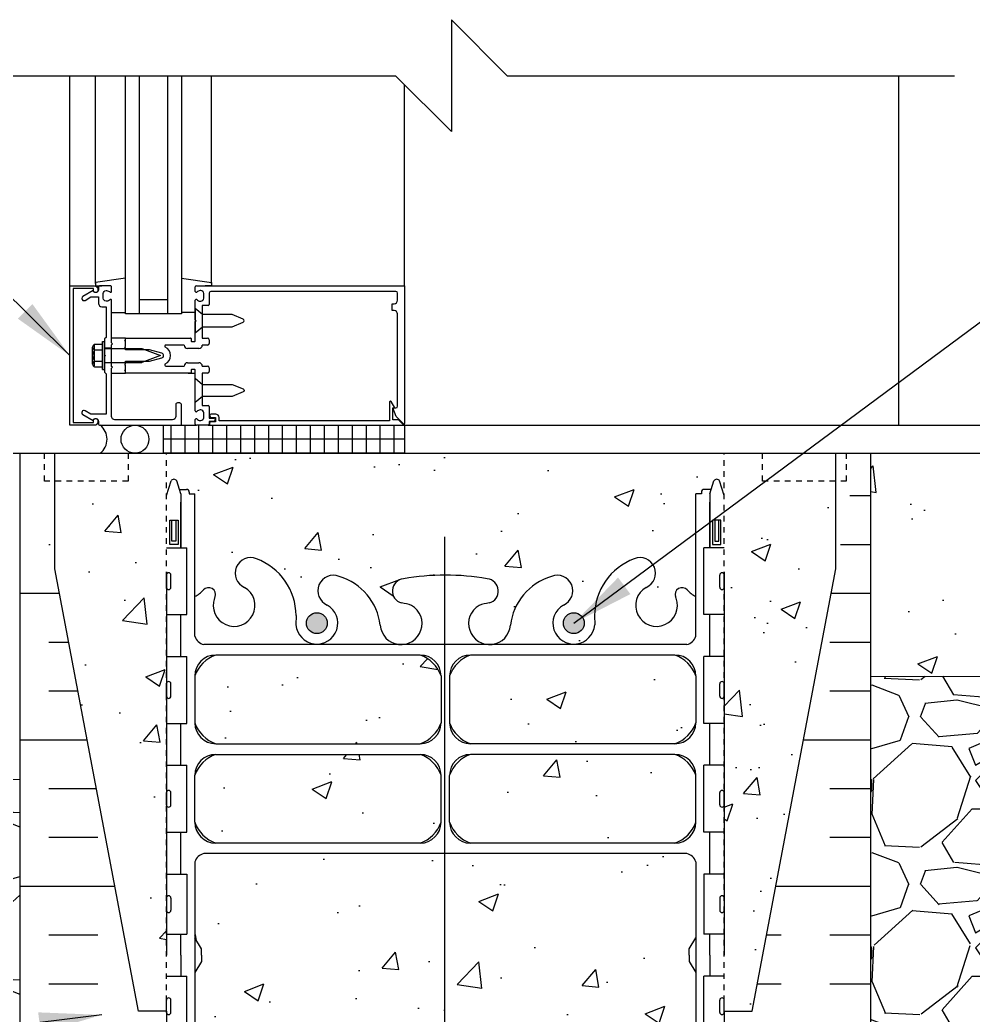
# Model space of a CAD drawing. Header units: inches. Extents: x 173.2 to 225.9, y 94 to 174.2.
# Drawn here: x 192.39 to 209.48, y 126.07 to 143.91 of the extents above; entities that cross this region are included whole.
import ezdxf

# ---------------------------------------------------------------- set-up
doc = ezdxf.new("R2010")
doc.units = ezdxf.units.IN
doc.header["$LTSCALE"] = 0.5
doc.header["$MEASUREMENT"] = 0
doc.linetypes.add('DASHED2', pattern=[0.375, 0.25, -0.125])
doc.linetypes.add('HIDDEN2', pattern=[0.1875, 0.125, -0.0625])
for name, color, linetype in [('HATCH', 12, 'Continuous'), ('line25', 2, 'Continuous'), ('LINE3', 3, 'Continuous'), ('LINE50', 5, 'Continuous'), ('LINE9', 9, 'Continuous'), ('TEXT', 4, 'Continuous'), ('Web_Edge', 9, 'Continuous')]:
    doc.layers.add(name, color=color, linetype=linetype)
doc.styles.add('DIM', font='romans.shx', dxfattribs={"width": 0.7})
doc.dimstyles.new('ext_12', dxfattribs={"dimscale": 12, "dimtxt": 0.09375, "dimasz": 0.09375, "dimexe": 0.09375, "dimexo": 0.0625, "dimgap": 0.0625, "dimtad": 1, "dimdec": 1, "dimzin": 2, "dimdsep": 46, "dimlunit": 4, "dimtxsty": 'DIM', "dimcen": 0.09, "dimdle": 0.09375, "dimclrt": 4, "dimadec": 0, "dimazin": 0, "dimtfac": 1, "dimtdec": 1, "dimtmove": 2, "dimatfit": 3, "dimfxl": 1, "dimfrac": 2, "dimtolj": 1, "dimtzin": 0, "dimarcsym": 0})
pattern_1 = [(50, (14.3913, -9.0328), (3.5863, -0.31376), [0.375, -4.125]), (355, (14.3913, -9.0328), (-0.693757, 3.76096), [0.3, -3.3]), (100.4514, (14.69, -9.059), (2.892547, 3.4472), [0.3187, -3.50571]), (46.1842, (14.3913, -8.0328), (5.336205, -0.827595), [0.5625, -6.1875]), (96.6356, (14.836, -8.1017), (4.67331, 4.87059), [0.47805, -5.25856]), (351.1842, (14.3913, -8.033), (4.67331, 4.87059), [0.45, -4.95]), (21, (14.8913, -8.2828), (2.984535, -2.013094), [0.375, -4.125]), (326, (14.8913, -8.2828), (1.216577, 3.62575), [0.3, -3.3]), (71.4514, (15.14, -8.4505), (4.201113, 1.612652), [0.3187, -3.50571]), (37.5, (14.3913, -9.0328), (0.060799, 1.664469), [0, -3.26, 0, -3.35, 0, -3.3125]), (7.5, (14.3913, -9.0328), (1.315348, 1.972059), [0, -1.91, 0, -3.185, 0, -1.2625]), (327.5, (13.2763, -9.0328), (2.669112, -0.1127744), [0, -1.25, 0, -3.9, 0, -5.175]), (317.5, (12.7763, -9.0328), (2.91593, 0.500525), [0, -1.625, 0, -2.59, 0, -3.675])]
pattern_2 = [(0, (-2734.8413, -333.6176), (0, 2.625), []), (0, (-2734.8413, -332.7426), (0, 2.625), [0.875, -0.875]), (0, (-2734.8413, -331.8676), (0, 2.625), [0.875, -0.875])]

msp = doc.modelspace()

# ---------------------------------------------------------------- hatches: boundary and pattern name
at = {"layer": 'HATCH'}
h = msp.add_hatch(dxfattribs=at)
h.set_pattern_fill('NET', color=256, scale=2, style=0)
h.set_pattern_definition([(0, (179.59955, 24.90167), (0, 0.25), []), (90, (179.59955, 24.90167), (-0.25, 2e-17), [])])
h.paths.add_polyline_path([(195.7639485, 136.645074), (195.5539485, 136.645074), (195.2839485, 136.645074), (194.9553282, 136.645074), (194.9553282, 136.145074), (199.2839485, 136.145074), (199.2839485, 136.645074)])
h = msp.add_hatch(dxfattribs=at)
h.set_pattern_fill('INSUL', color=256, scale=7, style=0)
h.set_pattern_definition(pattern_2)
edge = h.paths.add_edge_path()
edge.add_line((195.0156476, 126.145074), (194.5156476, 126.145074))
edge.add_line((194.5156476, 126.145074), (192.7656476, 135.395074))
edge.add_line((192.7656476, 135.395074), (192.7656476, 136.145074))
edge.add_line((192.7656476, 136.145074), (192.3906476, 136.145074))
edge.add_line((192.3906476, 136.145074), (192.3906476, 118.145074))
edge.add_line((192.3906476, 118.145074), (192.8281476, 118.145074))
edge.add_line((192.8281476, 118.145074), (192.8281476, 118.645074))
edge.add_line((192.8281476, 118.645074), (194.3281476, 118.645074))
edge.add_line((194.3281476, 118.645074), (194.3281476, 118.145074))
edge.add_line((194.3281476, 118.145074), (194.7656476, 118.145074))
edge.add_line((195.0156476, 126.145074), (195.0156476, 118.145074))
h = msp.add_hatch(dxfattribs=at)
h.set_pattern_fill('AR-CONC', color=256, scale=0.5)
h.paths.add_polyline_path([(193.0156476, 134.0736454), (193.0156476, 135.645074), (194.3281512, 135.645074), (194.3281512, 136.145074), (195.0156512, 136.145074), (195.0156512, 126.145074), (194.5156476, 126.145074)])
h = msp.add_hatch(dxfattribs=at)
h.set_pattern_fill('AR-CONC', color=256, scale=0.5)
h.paths.add_polyline_path([(204.5056512, 135.4163408), (204.6056512, 135.4163408), (204.6056512, 135.4463408, -0.4142135624), (204.6556512, 135.4963408), (204.7817382, 135.4963408), (204.8306512, 135.6463408, -0.6), (204.9306512, 135.6463408), (205.0156476, 135.3856853), (205.0156476, 136.145074), (195.0156512, 136.145074), (195.0156512, 135.3856964), (195.100644, 135.6463408, -0.6), (195.200644, 135.6463408), (195.249557, 135.4963408), (195.375644, 135.4963408, -0.4142135624), (195.425644, 135.4463408), (195.425644, 135.4163408), (195.525644, 135.4163408), (195.5256471, 133.5790855, 0.1089334971), (195.6783157, 133.692271, -0.8344002601), (195.8898199, 133.5667266), (195.8781097, 133.5453807, 2.155403934), (196.4167576, 133.7397985, -1), (196.6303469, 134.2509007, -0.3112229933), (197.3393213, 133.2349065), (197.3388114, 133.0699187, 1.6613820595), (197.8998945, 133.4226591, -1), (198.1134838, 133.9337613, -0.3009499256), (198.8497241, 133.0614639, 1.6613820595), (199.4108072, 133.4142043, 0.0556171619), (199.231509, 133.4597749, -0.8432432356), (199.2658254, 133.8920962, -0.0499324055), (200.0156476, 133.9565165, -0.0499324055), (200.7654697, 133.8920962, -0.8432432356), (200.7997862, 133.4597749, 0.0556171619), (200.620488, 133.4142043, 1.6613820595), (201.1815711, 133.0614639, -0.3009499256), (201.9178114, 133.9337613, -1), (202.1314007, 133.4226591, 1.6613820595), (202.6924838, 133.0699187), (202.6919739, 133.2349065, -0.3112229933), (203.4009483, 134.2509007, -1), (203.6145376, 133.7397985, 2.155403934), (204.1531854, 133.5453807), (204.1414752, 133.5667266, -0.8343745963), (204.3529745, 133.6922767, 0.1089398157), (204.5056512, 133.5790841)])
h.paths.add_polyline_path([(199.9394017, 130.3702934, 0.2256517541), (199.5644017, 130.7452934), (195.9006522, 130.7452934, 0.2256517541), (195.5256522, 130.3702934), (195.5256522, 129.5294875, 0.2256517541), (195.9006522, 129.1544875), (199.5644017, 129.1544875, 0.2256517541), (199.9394017, 129.5294875)])
h.paths.add_polyline_path([(199.9394017, 132.1517209, 0.2256517541), (199.5644017, 132.5267209), (195.9006522, 132.5267209, 0.2256517541), (195.5256522, 132.1517209), (195.5256522, 131.310915, 0.2256517541), (195.9006522, 130.935915), (199.5644017, 130.935915, 0.2256517541), (199.9394017, 131.310915)])
h.paths.add_polyline_path([(204.5056512, 132.1517209, 0.2256517541), (204.1306512, 132.5267209), (200.4669017, 132.5267209, 0.2256517541), (200.0919017, 132.1517209), (200.0919017, 131.310915, 0.2256517541), (200.4669017, 130.935915), (204.1306512, 130.935915, 0.2256517541), (204.5056512, 131.310915)])
h.paths.add_polyline_path([(204.5056512, 130.3702934, 0.2256517541), (204.1306512, 130.7452934), (200.4669017, 130.7452934, 0.2256517541), (200.0919017, 130.3702934), (200.0919017, 129.5294875, 0.2256517541), (200.4669017, 129.1544875), (204.1306512, 129.1544875, 0.2256517541), (204.5056512, 129.5294875)])
h.paths.add_polyline_path([(204.5056512, 126.832724), (204.3856512, 127.032724), (204.3856512, 127.145074), (204.3856512, 127.257424), (204.5056512, 127.457424), (204.5056512, 128.8188638, 0.2681384485), (204.3445005, 128.9669873), (195.6868029, 128.9669873, 0.2681558505), (195.5256479, 128.8188503), (195.5256479, 127.4574173), (195.645644, 127.257424), (195.645644, 127.145074), (195.645644, 127.032724), (195.5256479, 126.8327306), (195.5256479, 125.4712976, 0.2681558505), (195.6868029, 125.3231606), (204.3445005, 125.3231606, 0.2681384485), (204.5056512, 125.4712841)])
h.paths.add_polyline_path([(199.9394017, 124.7606604, 0.2256517541), (199.5644017, 125.1356604), (195.9006522, 125.1356604, 0.2256517541), (195.5256522, 124.7606604), (195.5256522, 123.9198545, 0.2256517541), (195.9006522, 123.5448545), (199.5644017, 123.5448545, 0.2256517541), (199.9394017, 123.9198545)])
h.paths.add_polyline_path([(204.5056512, 124.7606604, 0.2256517541), (204.1306512, 125.1356604), (200.4669017, 125.1356604, 0.2256517541), (200.0919017, 124.7606604), (200.0919017, 123.9198545, 0.2256517541), (200.4669017, 123.5448545), (204.1306512, 123.5448545, 0.2256517541), (204.5056512, 123.9198545)])
h.paths.add_polyline_path([(204.5056512, 122.9792329, 0.2256517541), (204.1306512, 123.3542329), (200.4669017, 123.3542329, 0.2256517541), (200.0919017, 122.9792329), (200.0919017, 122.138427, 0.2256517541), (200.4669017, 121.763427), (204.1306512, 121.763427, 0.2256517541), (204.5056512, 122.138427)])
h.paths.add_polyline_path([(199.9394017, 122.9792329, 0.2256517541), (199.5644017, 123.3542329), (195.9006522, 123.3542329, 0.2256517541), (195.5256522, 122.9792329), (195.5256522, 122.138427, 0.2256517541), (195.9006522, 121.763427), (199.5644017, 121.763427, 0.2256517541), (199.9394017, 122.138427)])
h.paths.add_polyline_path([(204.6556512, 118.7938071, -0.4142135624), (204.6056512, 118.8438071), (204.6056512, 118.8738071), (204.5056512, 118.8738071), (204.5056512, 120.7110638, 0.1089354805), (204.3529794, 120.5978769, -0.8344002599), (204.1414752, 120.7234213), (204.1531854, 120.7447672, 2.155403934), (203.6145376, 120.5503494, -1), (203.4009483, 120.0392472, -0.3112229933), (202.6919739, 121.0552414), (202.6924838, 121.2202292, 1.6613820595), (202.1314007, 120.8674888, -1), (201.9178114, 120.3563866, -0.3009499256), (201.1815711, 121.228684, 1.6613820595), (200.620488, 120.8759436, 0.0556171619), (200.7997862, 120.830373, -0.8432432356), (200.7654697, 120.3980518, -0.0499324055), (200.0156476, 120.3336314, -0.0499324055), (199.2658254, 120.3980518, -0.8432432356), (199.231509, 120.830373, 0.0556171619), (199.4108072, 120.8759436, 1.6613820595), (198.8497241, 121.228684, -0.3009499256), (198.1134838, 120.3563866, -1), (197.8998945, 120.8674888, 1.6613820595), (197.3388114, 121.2202292), (197.3393213, 121.0552414, -0.3112229933), (196.6303469, 120.0392472, -1), (196.4167576, 120.5503494, 2.155403934), (195.8781097, 120.7447672), (195.8898199, 120.7234213, -0.8343745963), (195.6783207, 120.5978712, 0.1089377873), (195.5256472, 120.7110623), (195.525644, 118.8738071), (195.425644, 118.8738071), (195.425644, 118.8438071, -0.4142135624), (195.375644, 118.7938071), (195.249557, 118.7938071), (195.200644, 118.6438071, -0.6), (195.100644, 118.6438071), (195.0156476, 118.9044626), (195.0156476, 118.145074), (195.0156476, 115.3373958, 0.0884161507), (195.1616506, 115.2400841), (195.2516506, 115.2400841), (195.2516506, 115.198358, -0.2490694202), (195.3616506, 114.9912349), (195.3616506, 114.9237349, -0.4142135624), (195.2991506, 114.8612349), (195.2516506, 114.8612349), (195.2516506, 114.7912349), (195.3566506, 114.7912349, 0.2317357951), (195.7143151, 114.9422592, -0.8344002631), (195.9258193, 114.8167148), (195.9141091, 114.7953689, 2.155403934), (196.452757, 114.9897866, -1), (196.6663463, 115.5008888, -0.3112229933), (197.3753207, 114.4848947), (197.3748108, 114.3199069, 1.6613820595), (197.9358939, 114.6726473, -1), (198.1494832, 115.1837495, -0.3009499256), (198.8857235, 114.3114521, 1.6613820595), (199.4468066, 114.6641925, 0.0556171619), (199.2675083, 114.709763, -0.8432432356), (199.3018248, 115.1420843, -0.0475443617), (200.0156517, 115.2068399, -0.0475443617), (200.7294786, 115.1420843, -0.8432432356), (200.7637951, 114.709763, 0.0556171619), (200.5844968, 114.6641925, 1.6613820595), (201.1455799, 114.3114521, -0.3009499256), (201.8818202, 115.1837495, -1), (202.0954095, 114.6726473, 1.6613820595), (202.6564926, 114.3199069), (202.6559827, 114.4848947, -0.3112229933), (203.3649571, 115.5008888, -1), (203.5785464, 114.9897866, 2.155403934), (204.1171943, 114.7953689), (204.1054841, 114.8167148, -0.8343745963), (204.3169833, 114.9422649, 0.2317403101), (204.6746528, 114.7912349), (204.7796528, 114.7912349), (204.7796528, 114.8612349), (204.7321528, 114.8612349, -0.4142135624), (204.6696528, 114.9237349), (204.6696528, 114.9912349, -0.2490694202), (204.7796528, 115.198358), (204.7796528, 115.2400841), (204.8696528, 115.2400841, 0.0884104075), (205.0156476, 115.3373879), (205.0156476, 118.145074), (205.0156479, 118.9044637), (204.9306512, 118.6438071, -0.6), (204.8306512, 118.6438071), (204.7817382, 118.7938071)])
h.paths.add_polyline_path([(202.5004431, 112.4895841, 0.0549743364), (202.1735727, 112.525632), (200.0156517, 112.525632), (197.8577307, 112.525632, 0.0549743364), (197.5308603, 112.4895841), (195.9500647, 112.1366249, 0.1809141487), (195.5323435, 111.82528, -0.155528605), (195.3566506, 111.6912349), (195.2516506, 111.6912349), (195.2516506, 111.6212349), (195.2991506, 111.6212349, -0.4142135624), (195.3616506, 111.5587349), (195.3616506, 111.4912349, -0.2490694202), (195.2516506, 111.2841117), (195.2516506, 111.2423856), (195.1616506, 111.2423856, 0.0884161507), (195.0156476, 111.145074), (195.0156476, 110.3999566), (198.9984697, 110.3999391), (199.9984697, 109.3999391), (199.9984697, 111.3999391), (200.9984697, 110.3999391), (205.0156476, 110.3999578), (205.0156476, 111.1450818, 0.0884104075), (204.8696528, 111.2423856), (204.7796528, 111.2423856), (204.7796528, 111.2841117, -0.2490694202), (204.6696528, 111.4912349), (204.6696528, 111.5587349, -0.4142135624), (204.7321528, 111.6212349), (204.7796528, 111.6212349), (204.7796528, 111.6912349), (204.6746528, 111.6912349, -0.155528605), (204.4989599, 111.82528, 0.1809141487), (204.0812387, 112.1366249)])
h = msp.add_hatch(dxfattribs=at)
h.set_pattern_fill('AR-CONC', color=256, scale=0.5, style=0)
h.set_pattern_definition(pattern_1)
h.paths.add_polyline_path([(207.0156512, 134.0736454), (207.0156512, 136.145074), (205.0156476, 136.145074), (205.0156512, 126.145074), (205.5156512, 126.145074)])
h = msp.add_hatch(dxfattribs=at)
h.set_pattern_fill('AR-CONC', color=256, scale=0.5)
h.paths.add_polyline_path([(207.0156512, 134.0736454), (207.0156512, 135.645074), (205.7031476, 135.645074), (205.7031476, 136.145074), (205.0156476, 136.145074), (205.0156476, 126.145074), (205.5156512, 126.145074)])
h = msp.add_hatch(dxfattribs=at)
h.set_pattern_fill('INSUL', color=256, scale=7, style=0)
h.set_pattern_definition(pattern_2)
edge = h.paths.add_edge_path()
edge.add_line((205.0156512, 126.145074), (205.5156512, 126.145074))
edge.add_line((205.5156512, 126.145074), (207.2656512, 135.395074))
edge.add_line((207.2656512, 135.395074), (207.2656512, 136.145074))
edge.add_line((207.2656512, 136.145074), (207.6406512, 136.145074))
edge.add_line((207.6406512, 136.145074), (207.6406512, 118.145074))
edge.add_line((207.6406512, 118.145074), (207.2031512, 118.145074))
edge.add_line((207.2031512, 118.145074), (207.2031512, 118.645074))
edge.add_line((207.2031512, 118.645074), (205.7031512, 118.645074))
edge.add_line((205.7031512, 118.645074), (205.7031512, 118.145074))
edge.add_line((205.7031512, 118.145074), (205.2656512, 118.145074))
edge.add_line((205.0156512, 126.145074), (205.0156512, 118.145074))
h = msp.add_hatch(dxfattribs=at)
h.set_pattern_fill('AR-CONC', color=256, scale=0.5, style=0)
h.set_pattern_definition(pattern_1)
h.paths.add_polyline_path([(217.3381671, 132.1450918), (217.3381671, 133.145074), (218.3381671, 134.145074), (216.3381671, 134.145074), (217.3381671, 135.145074), (217.3381671, 136.145074), (207.6406476, 136.145074), (207.6406476, 132.144497)])
h = msp.add_hatch(dxfattribs=at)
h.set_pattern_fill('GRAVEL', color=256, scale=3, style=0)
h.set_pattern_definition([(228.0128, (209.80065, 113.39994), (-23.9999947, -27.000004), [0.40361, -39.95726]), (184.9697, (209.53065, 113.09994), (36.00000315, 2.9999739), [0.6926, -68.56777]), (132.5104, (208.84065, 113.03994), (29.9999722, -33.000026), [0.48836, -48.3481]), (267.2737, (207.67065, 112.28994), (2.99998805, 60.0000009), [0.63071, -62.44067]), (292.8337, (207.64065, 111.65994), (-15.0000297, 35.9999892), [0.61847, -61.22812]), (357.2737, (207.88065, 111.08994), (-60.0000009, 2.99998805), [0.63071, -62.44067]), (37.6942, (208.51065, 111.05994), (-39.00002204, -29.9999712), [0.83409, -82.57455]), (72.2553, (209.17065, 111.56994), (21.0000323, 65.9999887), [0.78746, -77.95896]), (121.4296, (209.41065, 112.31994), (-24.0000247, 38.9999851), [0.63285, -62.65222]), (175.2364, (209.08065, 112.85994), (33.0000028, -2.9999746), [0.7225, -35.40229]), (222.3974, (208.36065, 112.91994), (-36.00002205, -32.99997625), [0.934344, -92.500125]), (138.8141, (210.64065, 112.25994), (-21.000009, 17.999992), [0.3189, -31.57153]), (171.4692, (210.40065, 112.46994), (38.9999949, -6.0000237), [0.60671, -60.06453]), (225, (209.8006, 112.56), (-3e-16, -3), [0.42426, -3.81838]), (203.1986, (209.59065, 112.91994), (14.999999, 6.000004), [0.22847, -22.61885]), (291.8014, (209.38065, 112.82994), (-3, 9.000001), [0.3231, -15.83239]), (30.9638, (209.50065, 112.52994), (8.999994, 6.000007), [0.52479, -16.96807]), (161.565, (209.95065, 112.7999), (6, -2.999995), [0.37947, -9.10736]), (16.3895, (207.64065, 112.82994), (30.0000066, 8.9999781), [0.5316, -52.62853]), (70.3462, (208.15065, 112.97994), (-11.9999857, -33.0000064), [0.44598, -44.15222]), (293.1986, (209.95065, 113.39994), (-6.000004, 14.999999), [0.45694, -22.39037]), (343.6105, (210.13065, 112.97994), (-30.0000066, 8.9999781), [0.5316, -52.62853]), (339.444, (207.64065, 110.96994), (-15.0000055, 5.999988), [0.51264, -25.11937]), (294.7751, (208.12065, 110.78994), (-14.9999766, 33.0000103), [0.42953, -42.52393]), (66.8014, (209.98065, 110.39994), (6.000004, 14.999999), [0.45694, -22.39037]), (17.354, (210.16065, 110.81994), (-39.000006, -11.9999835), [0.50289, -49.78627]), (69.444, (208.51065, 110.39994), (-5.999988, -15.0000055), [0.25632, -25.3757]), (101.31, (209.80065, 110.39994), (-2.999993, 12.000002), [0.15297, -15.14409]), (165.9638, (209.77065, 110.54994), (9.000002, -2.999994), [0.61847, -11.75085]), (186.009, (209.17065, 110.69994), (29.9999993, 2.999998), [0.57315, -56.74177]), (303.69, (209.50065, 112.2599), (-3.000004, 6), [0.43267, -10.384]), (353.1572, (209.74065, 111.89994), (50.9999981, -6.000024), [0.75538, -74.78269]), (60.9454, (210.49065, 111.80994), (-12, -21.000001), [0.30887, -30.57802]), (90, (210.6406, 112.08), (-3, 3), [0.18, -2.82]), (120.2564, (209.11065, 110.78994), (11.9999847, -21.0000074), [0.41677, -41.26056]), (48.0128, (208.90065, 111.14994), (23.9999947, 27.000004), [0.80722, -39.55366]), (0, (209.4406, 111.75), (3, 3), [0.78, -2.22]), (325.3048, (210.22065, 111.74994), (-29.9999828, 21.0000258), [0.47434, -46.95982]), (254.0546, (210.61065, 111.47994), (-3, -12), [0.4368, -21.40352]), (207.646, (210.49065, 111.05994), (-56.9999874, -30.00002314), [0.711195, -70.40842]), (175.4261, (209.86065, 110.72994), (-39.0000017, 2.9999844), [0.7524, -74.48722])])
edge = h.paths.add_edge_path()
edge.add_line((207.6406476, 132.1444646), (207.6406476, 118.145074))
edge.add_line((207.6406476, 118.145074), (207.6406476, 110.3999391))
edge.add_line((207.6406476, 110.3999391), (208.3147296, 110.3999391))
edge.add_spline(control_points=[(208.3147296, 110.3999391), (208.4229959, 111.0452757), (209.1842203, 115.6503185), (209.7929158, 122.5733568), (213.3789013, 129.4720083), (216.2673431, 130.9724399), (217.0622488, 131.385362)], knot_values=[0, 0, 0, 0, 1.9620139328, 13.9997916935, 21.004381024, 23.6639904352, 23.6639904352, 23.6639904352, 23.6639904352], degree=3, periodic=0)
edge.add_line((217.0622488, 131.385362), (217.0622488, 132.145074))
edge.add_line((217.0622488, 132.145074), (207.6406476, 132.1444646))
h = msp.add_hatch(dxfattribs=at)
h.set_pattern_fill('GRAVEL', color=256, scale=3, style=0)
h.set_pattern_definition([(228.01279, (2.16, 3), (-24, -27), [0.403608, -39.957264]), (184.96974, (1.89, 2.7), (36, 3), [0.692604, -68.567774]), (132.51045, (1.2, 2.64), (30, -33), [0.488364, -48.348098]), (267.27369, (0.03, 1.89), (3, 60), [0.630714, -62.440674]), (292.833654, (0, 1.26), (-15, 36), [0.618465, -61.22812]), (357.27369, (0.24, 0.69), (-60, 3), [0.630714, -62.440674]), (37.69424, (0.87, 0.66), (-39, -30), [0.834087, -82.574546]), (72.25533, (1.53, 1.17), (21, 66), [0.787464, -77.958964]), (121.429566, (1.77, 1.92), (-24, 39), [0.63285, -62.65222]), (175.23636, (1.44, 2.46), (33, -3), [0.722496, -35.402288]), (222.39744, (0.72, 2.52), (-36, -33), [0.934344, -92.500125]), (138.81407, (3, 1.86), (-21, 18), [0.318903, -31.571534]), (171.469234, (2.76, 2.07), (39, -6), [0.60671, -60.064534]), (225, (2.16, 2.16), (-3e-16, -3), [0.424263, -3.818378]), (203.1986, (1.95, 2.52), (15, 6), [0.228474, -22.618845]), (291.8014, (1.74, 2.43), (-3, 9), [0.32311, -15.832385]), (30.96376, (1.86, 2.13), (9, 6), [0.524787, -16.96807]), (161.56505, (2.31, 2.4), (6, -3), [0.379473, -9.10736]), (16.38954, (0, 2.43), (30, 9), [0.5316, -52.628535]), (70.34618, (0.51, 2.58), (-12, -33), [0.445983, -44.152223]), (293.1986, (2.31, 3), (-6, 15), [0.456945, -22.390374]), (343.61046, (2.49, 2.58), (-30, 9), [0.5316, -52.628535]), (339.44395, (0, 0.57), (-15, 6), [0.51264, -25.11937]), (294.77514, (0.48, 0.39), (-15, 33), [0.429534, -42.52393]), (66.8014, (2.34, 0), (6, 15), [0.456945, -22.390374]), (17.354025, (2.52, 0.42), (-39, -12), [0.502893, -49.78627]), (69.44395, (0.87, 0), (-6, -15), [0.25632, -25.37569]), (101.30993, (2.16, 0), (-3, 12), [0.15297, -15.14409]), (165.96376, (2.13, 0.15), (9, -3), [0.618465, -11.750852]), (186.009006, (1.53, 0.3), (30, 3), [0.57315, -56.74177]), (303.69007, (1.86, 1.86), (-3, 6), [0.432666, -10.383988]), (353.157227, (2.1, 1.5), (51, -6), [0.755382, -74.782688]), (60.9454, (2.85, 1.41), (-12, -21), [0.308868, -30.578022]), (90, (3, 1.68), (-3, 3), [0.18, -2.82]), (120.25644, (1.47, 0.39), (12, -21), [0.416772, -41.26056]), (48.01279, (1.26, 0.75), (24, 27), [0.807216, -39.553656]), (0, (1.8, 1.35), (3, 3), [0.78, -2.22]), (325.30485, (2.58, 1.35), (30, -21), [0.474342, -46.959823]), (254.0546, (2.97, 1.08), (-3, -12), [0.436806, -21.403524]), (207.645975, (2.85, 0.66), (-57, -30), [0.711195, -70.408423]), (175.42608, (2.22, 0.33), (-39, 3), [0.752397, -74.48722])])
edge = h.paths.add_edge_path()
edge.add_spline(control_points=[(183.2449646, 128.8022523), (183.7862528, 128.5768884), (185.4531736, 127.8828702), (187.6954862, 124.2172573), (189.5839348, 118.3172856), (191.3359886, 113.2561254), (191.2318953, 110.3999391)], knot_values=[0, 0, 0, 0, 1.7337546567, 5.3391744609, 12.1489977893, 20.7559629577, 20.7559629577, 20.7559629577, 20.7559629577], degree=3, periodic=0)
edge.add_line((191.2318953, 110.3999391), (192.3906476, 110.3999391))
edge.add_line((192.3906476, 110.3999391), (192.3906476, 122.020074))
edge.add_line((192.3906476, 122.020074), (192.3906476, 126.645074))
edge.add_line((192.3906476, 126.645074), (192.3906476, 130.2960427))
edge.add_line((192.3906476, 130.2960427), (189.8906476, 130.2137947))
edge.add_line((189.8906476, 130.2137947), (183.2449646, 129.9951571))
edge.add_line((183.2449646, 129.9951571), (183.2449646, 128.8022523))
at = {"layer": 'LINE3'}
for points in [[(197.9002827, 133.0976757, 1), (197.5252827, 133.0976757, 1)], [(197.5252827, 133.0976757, 1), (197.9002827, 133.0976757, 1)], [(202.5060124, 133.0976757, 1), (202.1310124, 133.0976757, 1)], [(202.1310124, 133.0976757, 1), (202.5060124, 133.0976757, 1)]]:
    msp.add_hatch(color=256, dxfattribs=at).paths.add_polyline_path(points)

# ---------------------------------------------------------------- linework, layer by layer
at = {"layer": 'HATCH'}
for p, q in [((193.2839485, 139.145074), (193.2839485, 142.9120341)), ((193.7441936, 139.1880943), (193.7441936, 142.9120341)), ((194.5339485, 138.645074), (194.5339485, 142.9120341)), ((195.0339485, 142.9120341), (195.0339485, 138.645074)), ((195.8237034, 139.1880943), (195.8237034, 142.9120341)), ((199.2839485, 139.145074), (199.2839485, 142.7515552)), ((194.2841936, 139.281995), (193.7441936, 139.2054596)), ((193.7441936, 139.2054596), (193.7441936, 139.1454596)), ((195.2837034, 139.281995), (195.8237034, 139.2054596)), ((195.8237034, 139.2054596), (195.8237034, 139.1454596)), ((193.7441936, 139.1454596), (193.8598244, 139.1454596)), ((195.0339485, 138.895074), (194.5339485, 138.895074)), ((194.0341936, 138.6654596), (194.2841936, 138.6654596)), ((195.5337034, 138.6654596), (195.2837034, 138.6654596)), ((195.7639485, 136.645074), (195.5539485, 136.645074)), ((195.0156512, 136.145074), (205.0156476, 136.145074))]:
    msp.add_line(p, q, dxfattribs=at)
at = {"layer": 'HATCH', "linetype": 'HIDDEN2'}
for p, q in [((195.0156512, 126.120074), (195.0156512, 136.145074)), ((205.0156476, 129.520074), (205.0156476, 136.145074)), ((205.0156476, 126.120074), (205.0156476, 136.145074))]:
    msp.add_line(p, q, dxfattribs=at)
at = {"layer": 'HATCH'}
msp.add_circle((194.4529485, 136.395074), 0.25, dxfattribs=at)
msp.add_arc((193.6404485, 136.395074), 0.3125, 306.86989765, 53.13010235, dxfattribs=at)
at = {"layer": 'line25'}
for p, q in [((195.0156476, 134.450074), (195.3806002, 134.450074)), ((195.3806002, 133.250074), (195.3806002, 134.450074)), ((205.0156476, 134.450074), (204.650695, 134.450074)), ((204.650695, 133.250074), (204.650695, 134.450074)), ((195.0156476, 133.250074), (195.3806002, 133.250074)), ((205.0156476, 133.250074), (204.650695, 133.250074)), ((195.0156476, 132.500074), (195.3806002, 132.500074)), ((195.3806002, 131.300074), (195.3806002, 132.500074)), ((205.0156476, 132.500074), (204.650695, 132.500074)), ((204.650695, 131.300074), (204.650695, 132.500074)), ((195.0156476, 131.300074), (195.3806002, 131.300074)), ((205.0156476, 131.300074), (204.650695, 131.300074)), ((195.0156476, 130.550074), (195.3806002, 130.550074)), ((195.3806002, 129.350074), (195.3806002, 130.550074)), ((205.0156476, 130.550074), (204.650695, 130.550074)), ((204.650695, 129.350074), (204.650695, 130.550074)), ((195.0156476, 129.350074), (195.3806002, 129.350074)), ((205.0156476, 129.350074), (204.650695, 129.350074)), ((195.0156476, 128.600074), (195.3806002, 128.600074)), ((195.3806002, 128.600074), (195.3806002, 127.520074)), ((205.0156476, 128.600074), (204.650695, 128.600074)), ((204.650695, 128.600074), (204.650695, 127.520074)), ((195.0156476, 127.520074), (195.3806002, 127.520074)), ((205.0156476, 127.520074), (204.650695, 127.520074)), ((195.0156476, 126.770074), (195.3806002, 126.770074)), ((195.3806002, 125.690074), (195.3806002, 126.770074)), ((205.0156476, 126.770074), (204.650695, 126.770074)), ((204.650695, 125.690074), (204.650695, 126.770074)), ((195.0156476, 126.145074), (195.0156476, 118.145074)), ((205.0156512, 126.145074), (205.0156512, 118.145074))]:
    msp.add_line(p, q, dxfattribs=at)
at = {"layer": 'LINE3'}
msp.add_line((199.9984697, 134.645074), (199.9984697, 111.3999391), dxfattribs=at)
for centre in [(197.7127827, 133.0976757), (197.7127827, 133.0976757), (202.3185124, 133.0976757), (202.3185124, 133.0976757)]:
    msp.add_circle(centre, 0.1875, dxfattribs=at)
at = {"layer": 'LINE50'}
for p, q in [((187.7031476, 136.145074), (207.6406476, 136.145074)), ((192.3906476, 136.145074), (192.3906476, 118.145074)), ((207.6406476, 136.145074), (217.3381671, 136.145074)), ((207.6406476, 118.145074), (207.6406476, 136.145074)), ((207.6406476, 132.1444646), (217.3381671, 132.1450918)), ((192.3906476, 130.2960427), (183.2449646, 129.9951571))]:
    msp.add_line(p, q, dxfattribs=at)
for points in [[(195.0156476, 126.145074), (194.5156476, 126.145074), (193.0156476, 134.0736454), (193.0156476, 136.145074)], [(205.0156512, 126.145074), (205.5156512, 126.145074), (207.0156512, 134.0736454), (207.0156512, 136.145074)]]:
    msp.add_lwpolyline(points, dxfattribs=at)
at = {"layer": 'LINE9'}
for p, q in [((200.1234697, 143.9120341), (200.1234697, 141.9120341)), ((200.1234697, 143.9120341), (201.1234697, 142.9120341)), ((191.1406476, 142.9120341), (199.1234697, 142.9120341)), ((200.1234697, 141.9120341), (199.1234697, 142.9120341)), ((201.1234697, 142.9120341), (209.1406476, 142.9120341)), ((208.1406476, 142.9120341), (208.1406476, 136.645074)), ((195.5339485, 139.043074), (195.5339485, 139.125074)), ((195.5539485, 139.145074), (199.2839485, 139.145074)), ((195.6339485, 139.059074), (195.6234401, 139.059074)), ((195.6839485, 138.921074), (195.6839485, 139.009074)), ((195.8237034, 139.1454596), (195.7080726, 139.1454596)), ((195.7839485, 139.015074), (195.7839485, 138.810074)), ((199.1289485, 139.045074), (195.8139485, 139.045074)), ((199.1589485, 138.885074), (199.1589485, 139.015074)), ((199.2839485, 139.145074), (199.2839485, 136.676145)), ((195.5339485, 138.535074), (195.5339485, 138.887074)), ((195.6234401, 138.871074), (195.6339485, 138.871074)), ((199.0639485, 138.700074), (199.0639485, 138.825074)), ((199.0639485, 138.825074), (199.0989485, 138.825074)), ((195.6659485, 138.628074), (195.5339485, 138.739074)), ((195.5339485, 138.739074), (195.5339485, 138.301074)), ((195.7639485, 138.790074), (195.6589485, 138.790074)), ((195.6589485, 138.790074), (195.6589485, 138.208074)), ((196.1966072, 138.628074), (195.6659485, 138.628074)), ((196.390429, 138.5477903), (196.1966072, 138.628074)), ((199.0989485, 138.700074), (199.0639485, 138.700074)), ((199.1589485, 136.987074), (199.1589485, 138.640074)), ((195.5489485, 138.520074), (195.5339485, 138.535074)), ((195.5339485, 138.505074), (195.5489485, 138.520074)), ((195.5339485, 138.158074), (195.5339485, 138.505074)), ((196.1966072, 138.412074), (196.390429, 138.4923576)), ((195.5339485, 138.301074), (195.6659485, 138.412074)), ((195.6659485, 138.412074), (196.1966072, 138.412074)), ((193.7292685, 138.097994), (193.8689485, 138.097994)), ((193.8689485, 137.645074), (193.8689485, 138.145074)), ((193.8689485, 138.145074), (193.9089485, 138.145074)), ((193.9089485, 137.645074), (193.9089485, 138.145074)), ((194.2839485, 138.208074), (194.0339485, 138.208074)), ((194.0339485, 138.145574), (194.0339485, 138.208074)), ((194.2689485, 138.153074), (194.2839485, 138.168074)), ((194.2839485, 138.138074), (194.2689485, 138.153074)), ((194.2839485, 138.168074), (194.2839485, 138.208074)), ((194.2839485, 138.208074), (195.4479485, 138.208074)), ((194.2839485, 138.145574), (194.2839485, 138.208074)), ((194.2839485, 138.065074), (194.2839485, 138.138074)), ((195.4579485, 138.198074), (195.4579485, 138.158074)), ((195.4679485, 138.148074), (195.5239485, 138.148074)), ((195.6589485, 138.208074), (195.7539485, 138.208074)), ((195.7839485, 138.178074), (195.7839485, 138.113074)), ((193.6943435, 137.742894), (193.6943435, 138.047269)), ((193.7066385, 138.081674), (193.7253435, 138.081674)), ((193.7253435, 137.708484), (193.7253435, 138.081674)), ((193.7292685, 137.996539), (193.8689485, 137.996539)), ((194.0339485, 138.028074), (193.9089485, 138.028074)), ((193.9089485, 138.020464), (194.5739485, 138.020464)), ((194.2689485, 138.050074), (194.2839485, 138.065074)), ((194.2839485, 138.035074), (194.2689485, 138.050074)), ((194.2839485, 137.995074), (194.2839485, 138.035074)), ((194.7139485, 137.995074), (194.2839485, 137.995074)), ((194.5739485, 138.020464), (194.9089485, 137.895074)), ((194.9320607, 137.936631), (194.7139485, 137.995074)), ((195.3329485, 138.083074), (195.0053286, 138.083074)), ((195.5989485, 138.023074), (195.3929485, 138.023074)), ((195.7539485, 138.083074), (195.6589485, 138.083074)), ((193.7292685, 137.793619), (193.8689485, 137.793619)), ((193.9089485, 137.769694), (194.5739485, 137.769694)), ((194.0339485, 137.762074), (193.9089485, 137.762074)), ((194.2689485, 137.740074), (194.2839485, 137.755074)), ((194.2839485, 137.725074), (194.2689485, 137.740074)), ((194.2839485, 137.755074), (194.2839485, 137.795074)), ((194.2839485, 137.795074), (194.7139485, 137.795074)), ((194.9089485, 137.895074), (194.5739485, 137.769694)), ((194.7139485, 137.795074), (194.9320607, 137.8535169)), ((195.3929485, 137.767074), (195.5989485, 137.767074)), ((193.7066385, 137.708484), (193.7253435, 137.708484)), ((193.7292685, 137.692164), (193.8689485, 137.692164)), ((193.8689485, 137.645074), (193.9089485, 137.645074)), ((194.0339485, 137.582074), (194.0339485, 137.644574)), ((194.0339485, 137.582074), (194.2839485, 137.582074)), ((194.2689485, 137.637074), (194.2839485, 137.652074)), ((194.2839485, 137.622074), (194.2689485, 137.637074)), ((194.2839485, 137.652074), (194.2839485, 137.725074)), ((194.2839485, 137.582074), (194.2839485, 137.644574)), ((194.2839485, 137.582074), (194.2839485, 137.622074)), ((195.4479485, 137.582074), (194.2839485, 137.582074)), ((195.0053286, 137.707074), (195.3329485, 137.707074)), ((195.4089485, 137.582074), (195.5339485, 137.582074)), ((195.4579485, 137.632074), (195.4579485, 137.592074)), ((195.5239485, 137.642074), (195.4679485, 137.642074)), ((195.5339485, 137.285074), (195.5339485, 137.632074)), ((195.6589485, 137.707074), (195.7539485, 137.707074)), ((195.7539485, 137.582074), (195.6589485, 137.582074)), ((195.6589485, 137.582074), (195.6589485, 137.000074)), ((195.7839485, 137.677074), (195.7839485, 137.612074)), ((195.5339485, 136.903074), (195.5339485, 137.255074)), ((195.6339485, 136.919074), (195.6234401, 136.919074)), ((195.6589485, 137.000074), (195.7639485, 137.000074)), ((195.6839485, 136.781074), (195.6839485, 136.869074)), ((195.7839485, 136.980074), (195.7839485, 136.775074)), ((199.13307, 136.8028814), (199.0769485, 136.957074)), ((199.0769485, 136.957074), (199.1289485, 136.957074)), ((195.5339485, 136.665074), (195.5339485, 136.747074)), ((195.6234401, 136.731074), (195.6339485, 136.731074)), ((195.7839485, 136.775074), (195.8649485, 136.775074)), ((195.8649485, 136.715074), (195.7839485, 136.715074)), ((195.7839485, 136.715074), (195.7839485, 136.665074)), ((199.2668774, 136.669074), (199.13307, 136.8028814)), ((199.2839485, 136.645074), (199.2839485, 136.664074)), ((199.2839485, 136.645074), (199.2839485, 136.664074)), ((194.9553282, 136.645074), (194.9553282, 136.145074)), ((195.2839485, 136.645074), (195.5539485, 136.645074)), ((195.7639485, 136.645074), (199.2839485, 136.645074)), ((196.990472, 136.645074), (217.3381671, 136.645074)), ((199.2839485, 136.645074), (199.2839485, 136.145074)), ((195.0556512, 134.000074), (195.0556512, 134.000074)), ((204.975644, 134.000074), (204.975644, 134.000074)), ((195.0156476, 133.905074), (195.0156512, 133.905074)), ((195.0156512, 133.740074), (195.0156512, 133.960074)), ((195.0956512, 133.740074), (195.0956512, 133.960074)), ((204.935644, 133.740074), (204.935644, 133.960074)), ((205.015644, 133.740074), (205.015644, 133.960074)), ((205.0156476, 133.905074), (205.015644, 133.905074)), ((195.0156476, 133.795074), (195.0156512, 133.795074)), ((195.0556512, 133.700074), (195.0556512, 133.700074)), ((204.975644, 133.700074), (204.975644, 133.700074)), ((205.0156476, 133.795074), (205.015644, 133.795074)), ((195.0556512, 132.050074), (195.0556512, 132.050074)), ((204.975644, 132.050074), (204.975644, 132.050074)), ((195.0156476, 131.955074), (195.0156512, 131.955074)), ((195.0156476, 131.845074), (195.0156512, 131.845074)), ((195.0156512, 131.790074), (195.0156512, 132.010074)), ((195.0956512, 131.790074), (195.0956512, 132.010074)), ((204.935644, 131.790074), (204.935644, 132.010074)), ((205.015644, 131.790074), (205.015644, 132.010074)), ((205.0156476, 131.955074), (205.015644, 131.955074)), ((205.0156476, 131.845074), (205.015644, 131.845074)), ((195.0556512, 131.750074), (195.0556512, 131.750074)), ((204.975644, 131.750074), (204.975644, 131.750074)), ((195.0156512, 129.840074), (195.0156512, 130.060074)), ((195.0556512, 130.100074), (195.0556512, 130.100074)), ((195.0956512, 129.840074), (195.0956512, 130.060074)), ((204.935644, 129.840074), (204.935644, 130.060074)), ((204.975644, 130.100074), (204.975644, 130.100074)), ((205.015644, 129.840074), (205.015644, 130.060074)), ((195.0156476, 130.005074), (195.0156512, 130.005074)), ((195.0156476, 129.895074), (195.0156512, 129.895074)), ((205.0156476, 130.005074), (205.015644, 130.005074)), ((205.0156476, 129.895074), (205.015644, 129.895074)), ((195.0556512, 129.800074), (195.0556512, 129.800074)), ((204.975644, 129.800074), (204.975644, 129.800074)), ((195.0156476, 128.115074), (195.0156512, 128.115074)), ((195.0156512, 128.170074), (195.0156512, 127.950074)), ((195.0556512, 128.210074), (195.0556512, 128.210074)), ((195.0956512, 128.170074), (195.0956512, 127.950074)), ((204.935644, 128.170074), (204.935644, 127.950074)), ((204.975644, 128.210074), (204.975644, 128.210074)), ((205.015644, 128.170074), (205.015644, 127.950074)), ((205.0156476, 128.115074), (205.015644, 128.115074)), ((195.0156476, 128.005074), (195.0156512, 128.005074)), ((205.0156476, 128.005074), (205.015644, 128.005074)), ((195.0556512, 127.910074), (195.0556512, 127.910074)), ((204.975644, 127.910074), (204.975644, 127.910074)), ((195.0156512, 126.120074), (195.0156512, 126.340074)), ((195.0556512, 126.380074), (195.0556512, 126.380074)), ((195.0956512, 126.120074), (195.0956512, 126.340074)), ((204.935644, 126.120074), (204.935644, 126.340074)), ((204.975644, 126.380074), (204.975644, 126.380074)), ((205.015644, 126.120074), (205.015644, 126.340074)), ((195.0156476, 126.285074), (195.0156512, 126.285074)), ((195.0156476, 126.175074), (195.0156512, 126.175074)), ((205.0156476, 126.285074), (205.015644, 126.285074)), ((205.0156476, 126.175074), (205.015644, 126.175074)), ((195.0556512, 126.080074), (195.0556512, 126.080074)), ((204.975644, 126.080074), (204.975644, 126.080074))]:
    msp.add_line(p, q, dxfattribs=at)
msp.add_lwpolyline([(195.2839485, 142.9120341), (195.2839485, 138.645074), (194.2839485, 138.645074), (194.2839485, 142.9120341)], dxfattribs=at)
for points in [[(193.3439485, 136.695074), (193.7079485, 136.695074), (193.7079485, 136.725074, -1), (193.7879485, 136.725074), (193.7879485, 136.705074, -0.4142135624), (193.7279485, 136.645074), (193.2839485, 136.645074), (193.2839485, 139.145074), (193.7279485, 139.145074, -0.4142135624), (193.7879485, 139.085074), (193.7879485, 139.065074, -1), (193.7079485, 139.065074), (193.7079485, 139.095074), (193.3439485, 139.095074)], [(193.9339485, 138.771074), (193.9339485, 138.220074), (193.9089485, 138.195074), (193.9089485, 137.910074), (193.9239485, 137.895074), (193.9089485, 137.880074), (193.9089485, 137.595074), (193.9339485, 137.570074), (193.9339485, 136.845074), (193.6631238, 136.845074), (193.5579485, 136.905797, 1), (193.5179485, 136.8365149), (193.7005776, 136.731074, -0.8490904587), (193.7979485, 136.715074), (193.7979485, 136.675074, 0.4142135624), (193.8279485, 136.645074), (195.2839485, 136.645074), (195.2839485, 137.015074, 0.4142135624), (195.2539485, 137.045074), (195.2139485, 137.045074, 0.4142135624), (195.1839485, 137.015074), (195.1839485, 136.805074, -0.4142135624), (195.1239485, 136.745074), (194.0939485, 136.745074, -0.4142135624), (194.0339485, 136.805074), (194.0339485, 137.670074), (194.0489485, 137.685074), (194.0339485, 137.700074), (194.0339485, 138.090074), (194.0489485, 138.105074), (194.0339485, 138.120074), (194.0339485, 138.887074, 0.6693764951), (194.0083068, 138.8976454, -0.1997729274), (193.9444569, 138.871074), (193.9339485, 138.871074, -0.4142135624), (193.8839485, 138.921074), (193.8839485, 139.009074, -0.4142135624), (193.9339485, 139.059074), (193.9444569, 139.059074, -0.1997729274), (194.0083068, 139.0325025, 0.6693764951), (194.0339485, 139.043074), (194.0339485, 139.125074, 0.4142135624), (194.0139485, 139.145074), (193.8279485, 139.145074, 0.4142135624), (193.7979485, 139.115074), (193.7979485, 139.075074, -0.8490904587), (193.7005776, 139.059074), (193.5179485, 138.953633, 1), (193.5579485, 138.8843509), (193.6631238, 138.945074), (193.7979485, 138.945074), (193.7979485, 138.831074, 0.4142135624), (193.8579485, 138.771074)], [(195.6659485, 137.162074), (195.5339485, 137.051074), (195.5339485, 137.489074), (195.6659485, 137.378074), (196.1966072, 137.378074), (196.390429, 137.2977903, -0.6681786379), (196.390429, 137.2423576), (196.1966072, 137.162074)], [(195.8099485, 136.705074, 0.4142135624), (195.7899485, 136.685074), (195.7899485, 136.645074), (199.2649485, 136.645074, 0.6681786379), (199.268484, 136.6536095), (199.1770196, 136.745074), (199.0769485, 136.745074), (199.0769485, 136.957074), (199.1089485, 136.957074), (199.0428242, 137.0716047, 0.767326988), (199.0149485, 137.0641354), (199.0149485, 136.725074), (195.9599485, 136.725074), (195.9599485, 136.785074, 0.4142135624), (195.8999485, 136.845074), (195.8199485, 136.845074, 1), (195.8199485, 136.785074), (195.8949485, 136.785074), (195.8949485, 136.705074)]]:
    msp.add_lwpolyline(points, format="xyb", close=True, dxfattribs=at)
at = {"layer": 'LINE9', "linetype": 'DASHED2', "ltscale": 0.15}
for points in [[(194.3281476, 136.145074), (194.3281476, 136.145074), (194.3281476, 135.645074), (192.8281476, 135.645074), (192.8281476, 136.145074), (192.8281476, 136.145074)], [(207.2031476, 136.145074), (207.2031476, 136.145074), (207.2031476, 135.645074), (205.7031476, 135.645074), (205.7031476, 136.145074), (205.7031476, 136.145074)]]:
    msp.add_lwpolyline(points, dxfattribs=at)
at = {"layer": 'LINE9'}
for centre, radius, start, end in [((195.5539485, 139.125074), 0.02, 90, 180), ((195.5489485, 139.043074), 0.015, 180, 315.18968809), ((195.6234401, 138.969074), 0.09, 90, 135.18968809), ((195.6339485, 139.009074), 0.05, 0, 90), ((195.8139485, 139.015074), 0.03, 90, 180), ((199.1289485, 139.015074), 0.03, 360, 90), ((195.5489485, 138.887074), 0.015, 44.81031191, 180), ((195.6234401, 138.961074), 0.09, 224.81031191, 270), ((195.6339485, 138.921074), 0.05, 270, 360), ((195.7639485, 138.810074), 0.02, 270, 360), ((199.0989485, 138.885074), 0.06, 270, 0), ((199.0989485, 138.640074), 0.06, 0, 90), ((196.3789485, 138.520074), 0.03, 292.5, 67.5), ((193.7486535, 138.047269), 0.0543126, 110.9107, 249.0893), ((195.4479485, 138.198074), 0.01, 0, 90), ((195.4679485, 138.158074), 0.01, 180, 270), ((195.5239485, 138.158074), 0.01, 270, 0), ((195.7539485, 138.178074), 0.03, 0, 90), ((195.7539485, 138.113074), 0.03, 270, 360), ((193.8591935, 137.895074), 0.1648491, 142.0123, 217.9877), ((194.9209255, 137.895074), 0.043023, 285, 75), ((195.0053286, 138.063074), 0.02, 90, 243.3313394), ((194.9209485, 137.895074), 0.168, 296.6686606, 63.3313394), ((195.3929485, 138.083074), 0.06, 180, 270), ((195.5989485, 138.083074), 0.06, 270, 0), ((193.7486535, 137.742894), 0.0543126, 110.9107, 249.0893), ((195.0053286, 137.727074), 0.02, 116.6686606, 270), ((195.3929485, 137.707074), 0.06, 90, 180), ((195.5989485, 137.707074), 0.06, 0, 90), ((195.4479485, 137.592074), 0.01, 270, 0), ((195.4679485, 137.632074), 0.01, 90, 180), ((195.5239485, 137.632074), 0.01, 0, 90), ((195.7539485, 137.677074), 0.03, 0, 90), ((195.7539485, 137.612074), 0.03, 270, 360), ((195.5489485, 136.903074), 0.015, 180, 315.18968809), ((195.6234401, 136.829074), 0.09, 90, 135.18968809), ((195.6339485, 136.869074), 0.05, 0, 90), ((195.7639485, 136.980074), 0.02, 0, 90), ((199.1289485, 136.987074), 0.03, 270, 0), ((195.5489485, 136.747074), 0.015, 44.81031191, 180), ((195.5539485, 136.665074), 0.02, 180, 270), ((195.6234401, 136.821074), 0.09, 224.81031191, 270), ((195.6339485, 136.781074), 0.05, 270, 0), ((195.7639485, 136.665074), 0.02, 270, 360), ((195.8649485, 136.745074), 0.03, 270, 90), ((199.2739485, 136.676145), 0.01, 225, 0), ((195.0556512, 133.960074), 0.04, 90, 180), ((195.0556512, 133.960074), 0.04, 360, 90), ((204.975644, 133.960074), 0.04, 90, 180), ((204.975644, 133.960074), 0.04, 0, 90), ((195.0556512, 133.740074), 0.04, 180, 270), ((195.0556512, 133.740074), 0.04, 270, 0), ((204.975644, 133.740074), 0.04, 180, 270), ((204.975644, 133.740074), 0.04, 270, 0), ((195.0556512, 132.010074), 0.04, 90, 180), ((195.0556512, 132.010074), 0.04, 360, 90), ((204.975644, 132.010074), 0.04, 90, 180), ((204.975644, 132.010074), 0.04, 0, 90), ((195.0556512, 131.790074), 0.04, 180, 270), ((195.0556512, 131.790074), 0.04, 270, 0), ((204.975644, 131.790074), 0.04, 180, 270), ((204.975644, 131.790074), 0.04, 270, 0), ((195.0556512, 130.060074), 0.04, 90, 180), ((195.0556512, 130.060074), 0.04, 360, 90), ((204.975644, 130.060074), 0.04, 90, 180), ((204.975644, 130.060074), 0.04, 0, 90), ((195.0556512, 129.840074), 0.04, 180, 270), ((195.0556512, 129.840074), 0.04, 270, 0), ((204.975644, 129.840074), 0.04, 180, 270), ((204.975644, 129.840074), 0.04, 270, 0), ((195.0556512, 128.170074), 0.04, 90, 180), ((195.0556512, 128.170074), 0.04, 0, 90), ((204.975644, 128.170074), 0.04, 90, 180), ((204.975644, 128.170074), 0.04, 360, 90), ((195.0556512, 127.950074), 0.04, 180, 270), ((195.0556512, 127.950074), 0.04, 270, 0), ((204.975644, 127.950074), 0.04, 180, 270), ((204.975644, 127.950074), 0.04, 270, 0), ((195.0556512, 126.340074), 0.04, 90, 180), ((195.0556512, 126.340074), 0.04, 360, 90), ((204.975644, 126.340074), 0.04, 90, 180), ((204.975644, 126.340074), 0.04, 0, 90), ((195.0556512, 126.120074), 0.04, 180, 270), ((195.0556512, 126.120074), 0.04, 270, 0), ((204.975644, 126.120074), 0.04, 180, 270), ((204.975644, 126.120074), 0.04, 270, 0)]:
    msp.add_arc(centre, radius, start, end, dxfattribs=at)
at = {"layer": 'Web_Edge'}
for p, q in [((195.0156476, 135.3856853), (195.100644, 135.6463408)), ((195.275644, 135.4163408), (195.200644, 135.6463408)), ((204.7556512, 135.4163408), (204.8306512, 135.6463408)), ((205.0156476, 135.3856853), (204.9306512, 135.6463408)), ((195.249557, 135.4963408), (195.375644, 135.4963408)), ((195.275644, 135.4163408), (195.275644, 134.450074)), ((195.425644, 135.4463408), (195.425644, 135.4463408)), ((195.425644, 135.4463408), (195.425644, 135.4163408)), ((195.425644, 135.4163408), (195.525644, 135.4163408)), ((195.5256484, 132.8623567), (195.525644, 135.4163408)), ((204.6056512, 135.4163408), (204.5056512, 135.4163408)), ((204.5056512, 132.8623444), (204.5056512, 135.4163408)), ((204.6056512, 135.4463408), (204.6056512, 135.4463408)), ((204.6056512, 135.4463408), (204.6056512, 135.4163408)), ((204.7817382, 135.4963408), (204.6556512, 135.4963408)), ((204.7556512, 135.4163408), (204.7556512, 134.450074)), ((195.8781097, 133.5453807), (195.8898199, 133.5667266)), ((204.1531854, 133.5453807), (204.1414752, 133.5667266)), ((197.3393213, 133.2349065), (197.3388114, 133.0699187)), ((202.6919739, 133.2349065), (202.6924838, 133.0699187)), ((204.3445005, 132.7142209), (195.6868029, 132.7142209)), ((199.5644017, 132.5267209), (195.9006522, 132.5267209)), ((204.1306512, 132.5267209), (200.4669017, 132.5267209)), ((195.5256522, 132.1517209), (195.5256522, 131.310915)), ((199.9394017, 132.1517209), (199.9394017, 131.310915)), ((200.0919017, 132.1525369), (200.0919017, 131.311731)), ((204.5056512, 132.1517209), (204.5056512, 131.310915)), ((195.9006522, 130.935915), (199.5644017, 130.935915)), ((204.1306512, 130.935915), (200.4669017, 130.935915)), ((195.9006522, 130.7452934), (199.5644017, 130.7452934)), ((204.1306512, 130.7452934), (200.4669017, 130.7452934)), ((195.5256522, 129.5294875), (195.5256522, 130.3702934)), ((199.9394017, 129.5294875), (199.9394017, 130.3702934)), ((200.0919017, 129.5286715), (200.0919017, 130.3694774)), ((204.5056512, 129.5294875), (204.5056512, 130.3702934)), ((199.5644017, 129.1544875), (195.9006522, 129.1544875)), ((204.1306512, 129.1544875), (200.4669017, 129.1544875)), ((195.5256479, 128.8188503), (195.5256479, 125.4712976)), ((204.3445005, 128.9669873), (195.6868029, 128.9669873)), ((204.5056512, 128.8188638), (204.5056512, 125.4712841)), ((195.645644, 127.257424), (195.525644, 127.457424)), ((195.645644, 127.257424), (195.525644, 127.457424)), ((204.3856512, 127.257424), (204.5056512, 127.457424)), ((204.3856512, 127.257424), (204.5056512, 127.457424)), ((195.645644, 127.145074), (195.645644, 127.257424)), ((195.645644, 127.145074), (195.645644, 127.257424)), ((204.3856512, 127.145074), (204.3856512, 127.257424)), ((204.3856512, 127.145074), (204.3856512, 127.257424)), ((195.645644, 127.032724), (195.525644, 126.832724)), ((195.645644, 127.032724), (195.525644, 126.832724)), ((195.645644, 127.145074), (195.645644, 127.032724)), ((195.645644, 127.145074), (195.645644, 127.032724)), ((204.3856512, 127.145074), (204.3856512, 127.032724)), ((204.3856512, 127.145074), (204.3856512, 127.032724)), ((204.3856512, 127.032724), (204.5056512, 126.832724)), ((204.3856512, 127.032724), (204.5056512, 126.832724))]:
    msp.add_line(p, q, dxfattribs=at)
for points in [[(195.275644, 134.450074), (195.275644, 135.2663408)], [(204.7556512, 134.450074), (204.7556512, 135.2663408)], [(195.0156476, 134.0163408), (195.0156476, 127.145074)], [(205.0156476, 134.0163408), (205.0156476, 127.145074)], [(195.275644, 132.500074), (195.275644, 133.250074)], [(204.7556512, 132.500074), (204.7556512, 133.250074)], [(195.275644, 130.550074), (195.275644, 131.300074)], [(204.7556512, 130.550074), (204.7556512, 131.300074)], [(195.275644, 128.600074), (195.275644, 129.350074)], [(204.7556512, 128.600074), (204.7556512, 129.350074)], [(195.275644, 127.145074), (195.275644, 127.520074)], [(204.7556512, 127.145074), (204.7556512, 127.520074)], [(195.275644, 127.145074), (195.275644, 126.770074)], [(204.7556512, 127.145074), (204.7556512, 126.770074)]]:
    msp.add_lwpolyline(points, dxfattribs=at)
for points in [[(195.225644, 134.5063408), (195.075644, 134.5063408), (195.075644, 134.9463408), (195.225644, 134.9463408)], [(195.185644, 134.5663408), (195.115644, 134.5663408), (195.115644, 134.9463408), (195.185644, 134.9463408)], [(204.8056512, 134.5063408), (204.9556512, 134.5063408), (204.9556512, 134.9463408), (204.8056512, 134.9463408)], [(204.8456512, 134.5663408), (204.9156512, 134.5663408), (204.9156512, 134.9463408), (204.8456512, 134.9463408)]]:
    msp.add_lwpolyline(points, close=True, dxfattribs=at)
for centre, radius, start, end in [((195.150644, 135.6196742), 0.0566667, 28.07248694, 151.92751306), ((204.8806512, 135.6196742), 0.0566667, 28.07248694, 151.92751306), ((195.375644, 135.4463408), 0.05, 0, 90), ((204.6556512, 135.4463408), 0.05, 90, 180), ((196.5235522, 133.9953496), 0.2769683, 67.31997993, 247.31997993), ((196.2477539, 133.2285591), 1.0915858, 0.3331689, 69.48254034), ((203.7835413, 133.2285591), 1.0915858, 110.51745966, 179.6668311), ((203.5077429, 133.9953496), 0.2769683, 292.68002007, 112.68002007), ((198.0066891, 133.6782102), 0.2769683, 67.31997993, 247.31997993), ((197.8226133, 132.9414085), 1.0341034, 6.66685507, 73.66351085), ((199.2857014, 133.6729958), 0.22, 95.18346528, 255.73960357), ((199.9624703, 130.1794805), 3.7774104, 89.19338025, 100.62754822), ((200.0688249, 130.1794805), 3.7774104, 79.37245178, 90.80661975), ((200.7455938, 133.6729958), 0.22, 284.26039643, 84.81653472), ((202.2086818, 132.9414085), 1.0341034, 106.33648915, 173.33314493), ((202.024606, 133.6782102), 0.2769683, 292.68002007, 112.68002007), ((195.3453056, 133.9818917), 0.4413342, 294.11867622, 318.98732192), ((195.7726412, 133.6102485), 0.125, 339.62427225, 138.98732192), ((196.2296458, 133.4148151), 0.375, 159.62427225, 60.06847087), ((203.8016494, 133.4148151), 0.375, 119.93152913, 20.37572775), ((204.2586539, 133.6102485), 0.125, 41.01267808, 200.37572775), ((204.6859896, 133.9818917), 0.4413342, 221.01267808, 245.88177298), ((199.1169513, 132.6335344), 0.8341444, 69.37290551, 82.10630163), ((200.9143439, 132.6335344), 0.8341444, 97.89369837, 110.62709449), ((197.7127827, 133.0976757), 0.375, 184.2448426, 60.06847087), ((199.2236954, 133.0892209), 0.375, 184.2448426, 60.06847087), ((200.8075998, 133.0892209), 0.375, 119.93152913, 355.7551574), ((202.3185124, 133.0976757), 0.375, 119.93152913, 355.7551574), ((195.7344017, 132.9277295), 0.21875, 197.38820978, 257.43220171), ((204.2969017, 132.9277295), 0.21875, 282.56779829, 342.60826514), ((196.1074605, 131.9449126), 0.6174712, 109.5681562, 160.4318438), ((195.9006522, 132.1517209), 0.375, 90, 180), ((199.3575934, 131.9449126), 0.6174712, 19.5681562, 70.4318438), ((199.5644017, 132.1517209), 0.375, 360, 90), ((200.67371, 131.9449126), 0.6174712, 109.5681562, 160.4318438), ((200.4669017, 132.1517209), 0.375, 90, 180), ((203.9238429, 131.9449126), 0.6174712, 19.5681562, 70.4318438), ((204.1306512, 132.1517209), 0.375, 360, 90), ((196.1074605, 131.5177234), 0.6174712, 199.5681562, 250.4318438), ((195.9006522, 131.310915), 0.375, 180, 270), ((199.3575934, 131.5177234), 0.6174712, 289.5681562, 340.4318438), ((199.5644017, 131.310915), 0.375, 270, 0), ((200.67371, 131.5177234), 0.6174712, 199.5681562, 250.4318438), ((200.4669017, 131.310915), 0.375, 180, 270), ((203.9238429, 131.5177234), 0.6174712, 289.5681562, 340.4318438), ((204.1306512, 131.310915), 0.375, 270, 0), ((196.1074605, 130.1634851), 0.6174712, 109.5681562, 160.4318438), ((195.9006522, 130.3702934), 0.375, 90, 180), ((199.3575934, 130.1634851), 0.6174712, 19.5681562, 70.4318438), ((199.5644017, 130.3702934), 0.375, 360, 90), ((200.67371, 130.1634851), 0.6174712, 109.5681562, 160.4318438), ((200.4669017, 130.3702934), 0.375, 90, 180), ((203.9238429, 130.1634851), 0.6174712, 19.5681562, 70.4318438), ((204.1306512, 130.3702934), 0.375, 360, 90), ((196.1074605, 129.7362959), 0.6174712, 199.5681562, 250.4318438), ((195.9006522, 129.5294875), 0.375, 180, 270), ((199.3575934, 129.7362959), 0.6174712, 289.5681562, 340.4318438), ((199.5644017, 129.5294875), 0.375, 270, 0), ((200.67371, 129.7362959), 0.6174712, 199.5681562, 250.4318438), ((200.4669017, 129.5294875), 0.375, 180, 270), ((203.9238429, 129.7362959), 0.6174712, 289.5681562, 340.4318438), ((204.1306512, 129.5294875), 0.375, 270, 0), ((195.7344017, 128.7534788), 0.21875, 102.56779829, 162.61198585), ((204.2969017, 128.7534788), 0.21875, 17.39173486, 77.43220171)]:
    msp.add_arc(centre, radius, start, end, dxfattribs=at)

# ---------------------------------------------------------------- leaders
at = {"layer": 'TEXT'}
for points in [[(193.2839485, 137.895074), (187.5031948, 143.6176584), (185.4461453, 143.6176584)], [(202.3185124, 133.0976757), (211.8832711, 140.1855111), (220.5585462, 140.1855111)], [(193.8570574, 126.0750804), (182.0499088, 124.6151151), (180.3079622, 124.6151151)]]:
    msp.add_leader(points, dimstyle='ext_12', override={"dimgap": 0.0625, "dimtad": 0}, dxfattribs=at)

doc.saveas('drawing.dxf')
